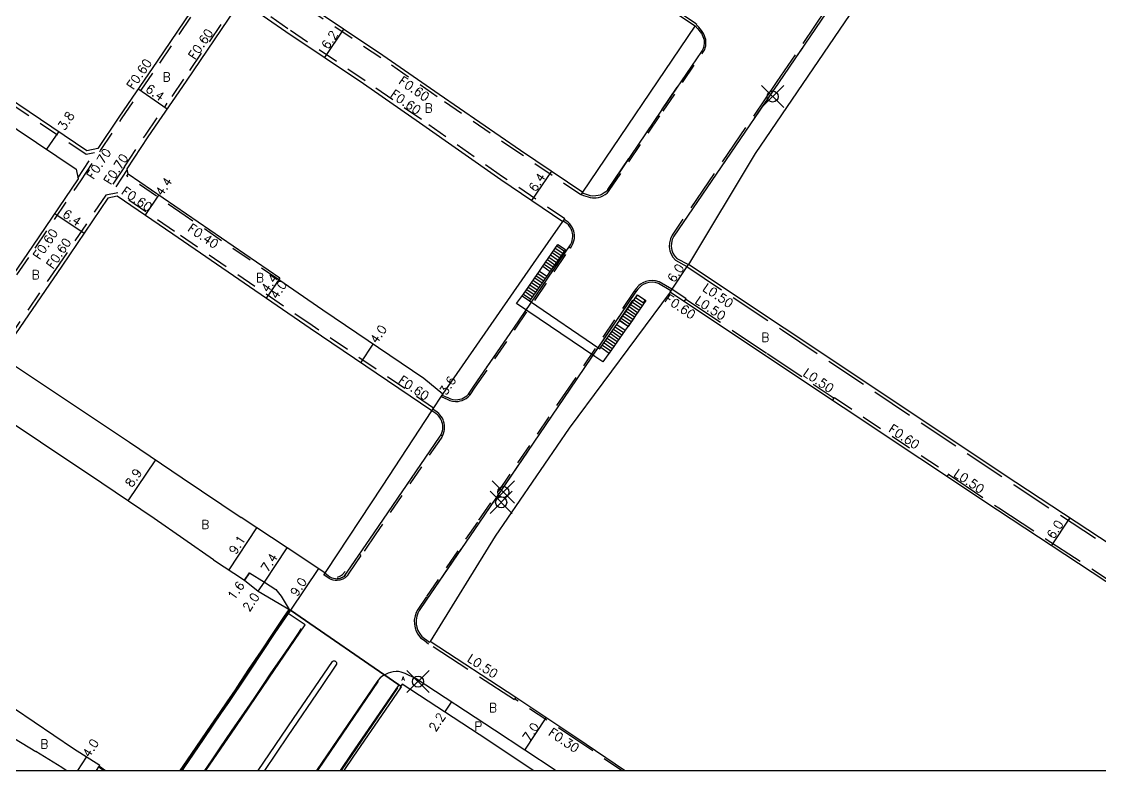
# Model space of a CAD drawing. Header units: metres. Extents: x -2400 to -1599, y -108600 to -108000.
# Drawn here: x -2118.4 to -1924, y -108600 to -108465.1 of the extents above; entities that cross this region are included whole.
import ezdxf

# ---------------------------------------------------------------- set-up
doc = ezdxf.new("R2010")
doc.units = ezdxf.units.M
doc.header["$LTSCALE"] = 2.5
doc.header["$PDMODE"] = 35
doc.header["$PDSIZE"] = 2
doc.linetypes.add('22320', pattern=[2.5, 1.5, -1])
doc.linetypes.add('22330', pattern=[4, 3, -1])
for name, color, linetype in [('2101000', 175, 'Continuous'), ('2203000', 1, 'Continuous'), ('2211000', 14, 'Continuous'), ('2211100', 7, 'Continuous'), ('2213000', 3, 'Continuous'), ('2226000', 10, 'Continuous'), ('2227000', 1, 'Continuous'), ('2227100', 7, 'Continuous'), ('2232000', 120, '22320'), ('2233000', 120, '22330'), ('6131000', 11, 'Continuous'), ('6132000', 60, '61320'), ('6165200', 90, '61300'), ('9107000', 4, 'Continuous'), ('9201100', 215, 'Continuous'), ('9201500', 222, 'Continuous'), ('9202100', 82, 'Continuous'), ('9202200', 82, 'Continuous'), ('9203500', 155, 'Continuous'), ('9301100', 1, 'Continuous'), ('999', 7, 'Continuous')]:
    doc.layers.add(name, color=color, linetype=linetype)
doc.styles.add('Dm_Anotation', font='txt.shx', dxfattribs={"bigfont": 'pscdm.shx'})
doc.linetypes.add('61300', pattern='A,2,-0.75,[1,dmdr.shx,S=0.15,R=0,X=0,Y=0],-0.75', length=3.5)
doc.linetypes.add('61320', pattern='A,0,[3,dmdr.shx,S=0.25,R=0,X=0,Y=0],1.5,[3,dmdr.shx,S=0.25,R=0,X=0,Y=0]', length=1.5)

msp = doc.modelspace()

# ---------------------------------------------------------------- linework, layer by layer
at = {"layer": '2101000'}
for points in [[(-1910.54, -108379.95), (-1912.58, -108380.67), (-1930.42, -108406.45), (-1959.7, -108449.81), (-1986.22, -108488.86), (-1998.22, -108508.83)], [(-2049.92, -108430.1), (-2053.83, -108427.42), (-2055.99, -108427.82), (-2060.72, -108434.66), (-2067.23, -108444.29), (-2074.61, -108454.95), (-2074.25, -108456.91), (-2067.25, -108461.77), (-2053.3, -108471.15), (-2043.16, -108478.14), (-2028.46, -108488.24), (-2017.27, -108495.8)], [(-1997.05, -108465.92), (-2011.72, -108456.14), (-2031.06, -108442.99)], [(-2084.19, -108457.8), (-2093.96, -108472.22), (-2100.86, -108482.29), (-2104.62, -108487.98), (-2106.58, -108488.38), (-2117.01, -108481.36), (-2132.66, -108470.79), (-2137.63, -108467.24), (-2137.98, -108467.73), (-2145.56, -108462.55), (-2145.22, -108462.05)], [(-2042.46, -108532.23), (-2045.91, -108529.4), (-2064.11, -108517.06), (-2072.03, -108511.63), (-2071.81, -108511.3), (-2088.64, -108499.76), (-2099.14, -108492.58), (-2099.33, -108491.6), (-2095.54, -108485.86), (-2088.67, -108475.82), (-2079.82, -108462.76), (-2077.36, -108462.3), (-2070.74, -108466.89), (-2056.79, -108476.27), (-2046.68, -108483.24), (-2032.04, -108493.54), (-2020.85, -108501.1)], [(-2017.27, -108495.8), (-1997.05, -108465.92)], [(-2139.81, -108470.3), (-2134.83, -108473.84), (-2119.14, -108484.53), (-2108.53, -108491.67), (-2108.19, -108493.43), (-2116.4, -108505.56), (-2126.76, -108520.67), (-2128.72, -108521.06), (-2139.15, -108514.21), (-2153.66, -108504.09), (-2161.68, -108498.95), (-2174.95, -108489.75)], [(-2104.45, -108599.38), (-2104.28, -108599.13), (-2108.98, -108596.12), (-2119.63, -108588.93), (-2122.02, -108587.1), (-2133.18, -108579.47), (-2139.78, -108574.99), (-2144, -108572.17), (-2156.97, -108563.28), (-2168.17, -108555.88), (-2181.87, -108546.39), (-2192.62, -108539.33), (-2200.78, -108533.9), (-2220.9, -108519.92), (-2235.48, -108510.1), (-2247.03, -108502.05), (-2250.52, -108499.95), (-2254.32, -108497.35), (-2263.96, -108490.79), (-2277.3, -108481.87), (-2282.28, -108478.18), (-2291.68, -108471.8)], [(-2044.48, -108535.21), (-2066.36, -108520.36), (-2091.13, -108503.39), (-2101.12, -108496.56), (-2102.79, -108496.87), (-2111.11, -108509.16), (-2121.67, -108524.57), (-2121.43, -108525.85), (-2098.92, -108540.85), (-2089.43, -108547.29), (-2078.79, -108554.46)], [(-2042.46, -108532.23), (-2026.16, -108508.7), (-2020.85, -108501.1)], [(-2253.46, -108504.24), (-2249.61, -108505.74), (-2238.05, -108513.79), (-2223.64, -108523.87), (-2195.46, -108543.44), (-2184.88, -108550.75), (-2171.32, -108560.39), (-2160.19, -108567.99), (-2147.23, -108576.87), (-2143.1, -108579.75), (-2142.65, -108579.21), (-2136.05, -108583.69), (-2131.06, -108587.1), (-2124.9, -108591.07), (-2115.8, -108596.58)], [(-1879.15, -108547.17), (-1881.03, -108550.12), (-1880.77, -108550.28), (-1882.82, -108553.49), (-1890.2, -108564.04), (-1897, -108573.99), (-1899.57, -108574.42), (-1906.74, -108569.09), (-1919.8, -108560.93), (-1939.28, -108548.13), (-1981.01, -108520.3), (-1998.22, -108508.83)], [(-2001.55, -108513.82), (-2019.75, -108538.34), (-2033.02, -108557.81), (-2044.77, -108576.77)], [(-1914.78, -108600), (-1913.86, -108598.63), (-1902.86, -108582.01), (-1903.38, -108579.06), (-1910.12, -108574.05), (-1923.04, -108565.98), (-1942.59, -108553.14), (-1984.34, -108525.29), (-2001.55, -108513.82)], [(-2083.79, -108562.06), (-2094.47, -108554.63), (-2103.89, -108548.23), (-2126.06, -108533.46), (-2133.65, -108528.23)], [(-2063.69, -108564.46), (-2063.48, -108564.15), (-2053.36, -108548.76), (-2044.48, -108535.21)], [(-2063.69, -108564.46), (-2067.68, -108561.77), (-2070.53, -108559.89), (-2078.79, -108554.46)], [(-2083.79, -108562.06), (-2078.22, -108565.73), (-2075.73, -108567.73), (-2069.93, -108571.11)], [(-2089.45, -108600), (-2089.01, -108599.35), (-2087.46, -108597.09), (-2085.65, -108594.44), (-2084, -108592.01), (-2082.38, -108589.64), (-2081.1, -108587.76), (-2079.62, -108585.6), (-2079.32, -108585.16), (-2077.17, -108581.93), (-2074.94, -108578.58), (-2072.83, -108575.42), (-2070.9, -108572.51), (-2069.93, -108571.11)], [(-2009.77, -108600), (-2018.34, -108594.16), (-2029.32, -108586.89), (-2044.77, -108576.77)], [(-2049.81, -108584.47), (-2050.06, -108584.82), (-2050.42, -108584.57), (-2053.3, -108588.77), (-2059.01, -108597.1), (-2060.99, -108600)], [(-2026.19, -108600), (-2034.38, -108594.57), (-2049.81, -108584.47)], [(-2110.34, -108600), (-2111.12, -108599.5), (-2115.8, -108596.58)], [(-2103.56, -108600), (-2104.45, -108599.38)]]:
    msp.add_lwpolyline(points, dxfattribs=at)
at = {"layer": '2203000'}
for points in [[(-2089.77, -108600), (-2089.23, -108599.21), (-2087.68, -108596.94), (-2085.87, -108594.29), (-2084.21, -108591.87), (-2082.6, -108589.5), (-2081.31, -108587.62), (-2079.84, -108585.45), (-2079.54, -108585.01), (-2077.39, -108581.78), (-2075.16, -108578.43), (-2073.05, -108575.28), (-2071.11, -108572.37), (-2070.14, -108570.98), (-2069.93, -108571.11), (-2070.9, -108572.51), (-2072.83, -108575.42), (-2074.94, -108578.58), (-2077.17, -108581.93), (-2079.32, -108585.16), (-2079.62, -108585.6), (-2081.1, -108587.76), (-2082.38, -108589.64), (-2084, -108592.01), (-2085.65, -108594.44), (-2087.46, -108597.09), (-2089.01, -108599.35), (-2089.45, -108600)], [(-2060.23, -108600), (-2058.49, -108597.45), (-2052.78, -108589.12), (-2049.91, -108584.92), (-2050.42, -108584.57), (-2053.3, -108588.77), (-2059.01, -108597.1), (-2060.99, -108600)], [(-2104.45, -108599.38), (-2104.34, -108599.22), (-2103.21, -108600)], [(-2103.56, -108600), (-2104.45, -108599.38)]]:
    msp.add_lwpolyline(points, dxfattribs=at)
at = {"layer": '2211000'}
msp.add_lwpolyline([(-2029.2, -108515.88), (-2027.96, -108514.18), (-2025.09, -108510.04), (-2024.59, -108509.32), (-2021.76, -108505.22), (-2020.39, -108506.17), (-2023.25, -108510.26), (-2023.74, -108510.95), (-2026.67, -108515.15), (-2026.85, -108515.41), (-2014.2, -108524.07), (-2013.99, -108523.77), (-2011.13, -108519.65), (-2010.61, -108518.9), (-2007.43, -108514.32), (-2005.9, -108515.36), (-2009.11, -108519.94), (-2009.63, -108520.68), (-2012.52, -108524.8), (-2012.75, -108525.13), (-2013.65, -108526.41), (-2015.09, -108525.43)], close=True, dxfattribs=at)
at = {"layer": '2211100'}
for points in [[(-2021.94, -108505.48), (-2020.56, -108506.42)], [(-2023.36, -108507.53), (-2022.01, -108508.48)], [(-2023.07, -108507.12), (-2021.71, -108508.05)], [(-2022.79, -108506.7), (-2021.42, -108507.64)], [(-2022.51, -108506.3), (-2021.14, -108507.24)], [(-2022.22, -108505.88), (-2020.84, -108506.81)], [(-2024.49, -108509.18), (-2023.17, -108510.14)], [(-2024.21, -108508.77), (-2022.88, -108509.72)], [(-2023.93, -108508.37), (-2022.58, -108509.29)], [(-2023.64, -108507.94), (-2022.29, -108508.89)], [(-2025.93, -108511.26), (-2024.59, -108512.17)], [(-2025.66, -108510.87), (-2024.31, -108511.77)], [(-2025.38, -108510.45), (-2024.03, -108511.37)], [(-2025.09, -108510.04), (-2023.74, -108510.95)], [(-2027.37, -108513.33), (-2026.03, -108514.23)], [(-2027.1, -108512.94), (-2025.74, -108513.82)], [(-2026.8, -108512.51), (-2025.47, -108513.44)], [(-2026.53, -108512.11), (-2025.17, -108513.01)], [(-2026.24, -108511.7), (-2024.87, -108512.58)], [(-2028.2, -108514.51), (-2026.85, -108515.41)], [(-2027.96, -108514.18), (-2026.62, -108515.08)], [(-2027.65, -108513.74), (-2026.32, -108514.65)], [(-2008.05, -108515.2), (-2006.52, -108516.25)], [(-2007.76, -108514.79), (-2006.24, -108515.84)], [(-2009.47, -108517.26), (-2007.96, -108518.3)], [(-2009.19, -108516.85), (-2007.67, -108517.89)], [(-2008.9, -108516.44), (-2007.39, -108517.48)], [(-2008.62, -108516.03), (-2007.1, -108517.07)], [(-2008.33, -108515.61), (-2006.81, -108516.66)], [(-2010.61, -108518.9), (-2009.11, -108519.94)], [(-2010.33, -108518.49), (-2008.83, -108519.54)], [(-2010.04, -108518.08), (-2008.54, -108519.12)], [(-2009.76, -108517.67), (-2008.25, -108518.71)], [(-2012, -108520.9), (-2010.52, -108521.94)], [(-2011.71, -108520.48), (-2010.23, -108521.53)], [(-2011.43, -108520.08), (-2009.94, -108521.12)], [(-2011.13, -108519.65), (-2009.63, -108520.68)], [(-2013.42, -108522.95), (-2011.95, -108523.98)], [(-2013.14, -108522.54), (-2011.66, -108523.58)], [(-2012.85, -108522.13), (-2011.37, -108523.16)], [(-2012.57, -108521.72), (-2011.09, -108522.75)], [(-2012.28, -108521.31), (-2010.8, -108522.35)], [(-2013.99, -108523.77), (-2012.52, -108524.8)], [(-2013.71, -108523.36), (-2012.24, -108524.39)]]:
    msp.add_lwpolyline(points, dxfattribs=at)
at = {"layer": '2213000'}
for points in [[(-1910.54, -108379.95), (-1912.11, -108378.54), (-1912.74, -108378.25), (-1913.38, -108378.11), (-1914.02, -108378.11), (-1914.66, -108378.24), (-1915.26, -108378.51), (-1915.76, -108378.87), (-1916.3, -108379.48), (-1918.54, -108382.82), (-1923.72, -108390.43), (-1933.35, -108404.6), (-1945.74, -108422.73), (-1956.24, -108438.2), (-1982.02, -108476.12), (-2000.84, -108503.73), (-2001.14, -108504.33), (-2001.3, -108504.98), (-2001.33, -108505.63), (-2001.23, -108506.27), (-2001.02, -108506.82), (-2000.73, -108507.31), (-2000.3, -108507.78), (-1998.22, -108508.83)], [(-1997.05, -108465.92), (-1997, -108465.84), (-1996.57, -108466.37), (-1996.36, -108466.62), (-1996.12, -108466.91), (-1995.89, -108467.21), (-1995.74, -108467.47), (-1995.62, -108467.75), (-1995.51, -108468.08), (-1995.43, -108468.37), (-1995.4, -108468.65), (-1995.4, -108469.04), (-1995.44, -108469.41), (-1995.52, -108469.73), (-1995.6, -108469.96), (-1995.77, -108470.31), (-1995.89, -108470.48), (-2003.06, -108481.06), (-2012.86, -108495.49), (-2013.1, -108495.74), (-2013.4, -108495.95), (-2013.78, -108496.18), (-2014.15, -108496.34), (-2014.51, -108496.43), (-2014.89, -108496.49), (-2015.49, -108496.51), (-2015.88, -108496.45), (-2016.21, -108496.36), (-2016.57, -108496.24), (-2016.96, -108496.12), (-2017.38, -108495.97), (-2017.27, -108495.8)], [(-2042.46, -108532.23), (-2042.58, -108532.4), (-2041.94, -108532.68), (-2041.57, -108532.84), (-2041.1, -108533.04), (-2040.68, -108533.15), (-2040.17, -108533.22), (-2039.77, -108533.2), (-2039.44, -108533.13), (-2039.07, -108533.04), (-2038.77, -108532.9), (-2038.45, -108532.72), (-2038.09, -108532.45), (-2037.84, -108532.19), (-2036.89, -108530.8), (-2029.69, -108520.32), (-2019.5, -108505.32), (-2019.38, -108505.09), (-2019.26, -108504.81), (-2019.16, -108504.5), (-2019.09, -108504.14), (-2019.07, -108503.8), (-2019.07, -108503.51), (-2019.1, -108503.21), (-2019.17, -108502.95), (-2019.26, -108502.65), (-2019.34, -108502.49), (-2019.44, -108502.28), (-2019.59, -108502.04), (-2019.83, -108501.73), (-2020.12, -108501.44), (-2020.8, -108501.02), (-2020.85, -108501.1)], [(-2001.55, -108513.82), (-2001.41, -108513.61), (-2003.65, -108512.26), (-2004.23, -108512.1), (-2004.78, -108512.05), (-2005.31, -108512.09), (-2005.82, -108512.22), (-2006.3, -108512.42), (-2006.67, -108512.65), (-2007.03, -108512.99), (-2007.33, -108513.29), (-2007.75, -108513.85), (-2019.6, -108531.31), (-2036, -108555.44), (-2045.45, -108569.31), (-2046.71, -108571.16), (-2046.99, -108571.69), (-2047.17, -108572.22), (-2047.29, -108572.94), (-2047.28, -108573.64), (-2047.17, -108574.21), (-2046.97, -108574.78), (-2046.7, -108575.29), (-2046.24, -108575.86), (-2044.85, -108576.89), (-2044.77, -108576.77)], [(-2063.69, -108564.46), (-2063.14, -108564.9), (-2062.8, -108565.12), (-2062.48, -108565.28), (-2062.14, -108565.38), (-2061.82, -108565.44), (-2061.5, -108565.47), (-2061.09, -108565.42), (-2060.61, -108565.26), (-2060.27, -108565.06), (-2059.98, -108564.72), (-2059.68, -108564.3), (-2054.83, -108557.18), (-2043.07, -108539.94), (-2042.95, -108539.75), (-2042.82, -108539.56), (-2042.65, -108539.19), (-2042.55, -108538.82), (-2042.49, -108538.51), (-2042.48, -108538.36), (-2042.48, -108538.2), (-2042.49, -108537.8), (-2042.54, -108537.51), (-2042.65, -108537.17), (-2042.73, -108536.97), (-2042.84, -108536.71), (-2043.02, -108536.4), (-2043.24, -108536.14), (-2043.45, -108535.93), (-2043.72, -108535.7), (-2044.48, -108535.21)], [(-2085.15, -108600), (-2079.78, -108592.16), (-2073.79, -108583.36), (-2067.28, -108573.76), (-2070.36, -108571.71)], [(-2047.28, -108583.49), (-2049.25, -108582.54), (-2049.99, -108582.28), (-2050.47, -108582.19), (-2050.91, -108582.19), (-2051.43, -108582.26), (-2051.92, -108582.37), (-2052.34, -108582.5), (-2052.68, -108582.66), (-2053.28, -108582.97), (-2053.76, -108583.3), (-2054.2, -108583.8), (-2059.6, -108591.74), (-2065.23, -108600)], [(-2022.21, -108600), (-2022.25, -108599.98), (-2033.17, -108592.74), (-2047.28, -108583.49)]]:
    msp.add_lwpolyline(points, dxfattribs=at)
at = {"layer": '2226000'}
msp.add_lwpolyline([(-2075.74, -108600), (-2073.69, -108596.99), (-2069.37, -108590.66), (-2062.35, -108580.36), (-2062.27, -108580.31), (-2062.19, -108580.27), (-2062.09, -108580.25), (-2061.97, -108580.26), (-2061.88, -108580.29), (-2061.79, -108580.33), (-2061.72, -108580.4), (-2061.67, -108580.47), (-2061.62, -108580.58), (-2061.6, -108580.68), (-2061.61, -108580.77), (-2061.62, -108580.84), (-2064.31, -108584.85), (-2070.39, -108593.78), (-2074.62, -108600)], dxfattribs=at)
at = {"layer": '2227000'}
for points in [[(-1977.72, -108469.79), (-1978.89, -108471.52)], [(-1982.02, -108476.12), (-1986.38, -108482.51)], [(-2003, -108480.98), (-2000.25, -108476.92)], [(-1988.97, -108486.31), (-2000.84, -108503.73)], [(-2012.76, -108495.35), (-2008.97, -108489.76)], [(-2022.95, -108510.41), (-2019.5, -108505.32)], [(-2007.75, -108513.85), (-2015.86, -108525.8)], [(-2029.69, -108520.32), (-2026.64, -108515.83)], [(-2034.53, -108527.36), (-2032.94, -108525.05)], [(-2019.6, -108531.31), (-2023.8, -108537.49)], [(-2027.19, -108542.47), (-2036, -108555.44)], [(-2050.32, -108550.58), (-2047.95, -108547.09)], [(-2039.21, -108560.16), (-2045.45, -108569.31)], [(-2059.98, -108564.72), (-2060.27, -108565.06), (-2060.61, -108565.26), (-2061.09, -108565.42), (-2061.5, -108565.47)]]:
    msp.add_lwpolyline(points, dxfattribs=at)
at = {"layer": '2227100'}
for p in [(-1983.08, -108478.59, 5.3), (-2031.59, -108549.84, 4.76), (-2031.96, -108551.71, 4.69), (-2046.94, -108583.99, 4.79)]:
    msp.add_point(p, dxfattribs=at)
at = {"layer": '2232000'}
for points in [[(-2104.11, -108488.31), (-2100.36, -108482.62), (-2093.47, -108472.56), (-2083.36, -108457.64)], [(-2017.27, -108495.8), (-2017.61, -108496.29), (-2028.8, -108488.73), (-2043.5, -108478.63), (-2053.64, -108471.64), (-2067.58, -108462.26), (-2074.79, -108457.27)], [(-2078.98, -108460.45), (-2089.17, -108475.48), (-2092.1, -108479.77)], [(-2020.85, -108501.1), (-2020.52, -108500.6), (-2031.7, -108493.05), (-2046.33, -108482.75), (-2056.45, -108475.77), (-2070.4, -108466.39), (-2078.98, -108460.45)], [(-2105.22, -108488.72), (-2106.7, -108489.01), (-2117.34, -108481.86), (-2133, -108471.28), (-2137.98, -108467.73), (-2137.63, -108467.24)], [(-2012.76, -108495.35), (-2012.5, -108495.53), (-2002.79, -108481.25), (-1995.63, -108470.66), (-1995.89, -108470.48)], [(-2099.83, -108491.27), (-2096.04, -108485.52), (-2092.1, -108479.77)], [(-2108.22, -108493.29), (-2105.22, -108488.72)], [(-2107.69, -108493.76), (-2104.11, -108488.31)], [(-2099.31, -108491.74), (-2102.19, -108496.15)], [(-2126.76, -108520.67), (-2126.27, -108521.01), (-2115.9, -108505.9), (-2107.69, -108493.76)], [(-2072.03, -108511.63), (-2088.87, -108500.09), (-2099.37, -108492.91), (-2099.14, -108492.58)], [(-2044.48, -108535.21), (-2044.14, -108534.71), (-2066.02, -108519.87), (-2090.79, -108502.9), (-2100.99, -108495.92), (-2103.15, -108496.33)], [(-2103.15, -108496.33), (-2111.6, -108508.82), (-2122.17, -108524.23), (-2121.67, -108524.57)], [(-2037.83, -108532.18), (-2037.57, -108532.35), (-2036.64, -108530.97), (-2029.44, -108520.5), (-2019.5, -108505.88), (-2019.76, -108505.71)], [(-1998.99, -108515.53), (-1998.65, -108515.03), (-2001.22, -108513.32), (-2001.55, -108513.82)], [(-2007.75, -108513.85), (-2008.02, -108513.67), (-2019.87, -108531.13), (-2036.26, -108555.26), (-2045.49, -108568.8), (-2045.23, -108568.98)], [(-1972.27, -108533.34), (-1971.94, -108532.84), (-1951.36, -108546.56), (-1951.7, -108547.06)], [(-2042.82, -108539.56), (-2042.54, -108539.74), (-2042.67, -108539.93), (-2042.8, -108540.12), (-2054.56, -108557.37), (-2057.24, -108561.3), (-2057.51, -108561.11)], [(-2010.3, -108600), (-2018.51, -108594.41), (-2029.48, -108587.14), (-2029.32, -108586.89)]]:
    msp.add_lwpolyline(points, dxfattribs=at)
at = {"layer": '2232000', "flags": 128}
msp.add_lwpolyline([(-2099.83, -108491.27), (-2103.15, -108496.33)], dxfattribs=at)
at = {"layer": '2233000'}
for points in [[(-1910.29, -108379.68), (-1911.91, -108378.22), (-1912.62, -108377.9), (-1913.34, -108377.74), (-1914.06, -108377.74), (-1914.77, -108377.89), (-1915.44, -108378.18), (-1916.01, -108378.59), (-1916.6, -108379.26), (-1918.85, -108382.61), (-1924.03, -108390.23), (-1933.66, -108404.4), (-1946.05, -108422.52), (-1956.55, -108437.99), (-1982.32, -108475.91), (-2001.16, -108503.54), (-2001.49, -108504.21), (-2001.67, -108504.93), (-2001.7, -108505.66), (-2001.58, -108506.37), (-2001.36, -108506.98), (-2001.03, -108507.53), (-2000.55, -108508.07), (-1998.5, -108509.24)], [(-2030.78, -108442.58), (-2011.44, -108455.73), (-1996.77, -108465.5), (-1996.83, -108465.59)], [(-1995.63, -108470.66), (-1995.5, -108470.48), (-1995.3, -108470.09), (-1995.21, -108469.82), (-1995.12, -108469.47), (-1995.08, -108469.05), (-1995.08, -108468.63), (-1995.12, -108468.31), (-1995.2, -108467.99), (-1995.32, -108467.63), (-1995.45, -108467.33), (-1995.62, -108467.03), (-1995.88, -108466.7), (-1996.15, -108466.38), (-1996.37, -108466.12), (-1996.83, -108465.59)], [(-2017.57, -108496.23), (-2017.13, -108496.39), (-2016.72, -108496.52), (-2016.32, -108496.66), (-2015.94, -108496.77), (-2015.5, -108496.83), (-2014.86, -108496.81), (-2014.45, -108496.75), (-2014.04, -108496.65), (-2013.64, -108496.47), (-2013.22, -108496.22), (-2012.89, -108495.99), (-2012.61, -108495.69), (-2012.5, -108495.53)], [(-2019.5, -108505.88), (-2019.23, -108505.48), (-2019.1, -108505.22), (-2018.97, -108504.92), (-2018.86, -108504.57), (-2018.78, -108504.18), (-2018.76, -108503.81), (-2018.76, -108503.49), (-2018.8, -108503.16), (-2018.87, -108502.86), (-2018.97, -108502.54), (-2019.06, -108502.36), (-2019.17, -108502.13), (-2019.34, -108501.86), (-2019.6, -108501.52), (-2019.92, -108501.21), (-2020.63, -108500.76)], [(-1998.5, -108509.24), (-1981.29, -108520.71), (-1939.56, -108548.55), (-1920.07, -108561.35), (-1907.02, -108569.5), (-1899.86, -108574.82), (-1899.57, -108574.42)], [(-2001.22, -108513.32), (-2001.22, -108513.32), (-2003.52, -108511.97), (-2004.18, -108511.78), (-2004.78, -108511.73), (-2005.37, -108511.78), (-2005.93, -108511.92), (-2006.45, -108512.14), (-2006.85, -108512.39), (-2007.17, -108512.65), (-2007.66, -108513.19), (-2008.02, -108513.67)], [(-1998.71, -108515.11), (-1984.06, -108524.87), (-1972, -108532.92)], [(-2042.58, -108532.4), (-2042.75, -108532.66), (-2042.09, -108532.95), (-2041.7, -108533.11), (-2041.2, -108533.33), (-2040.74, -108533.45), (-2040.18, -108533.53), (-2039.73, -108533.51), (-2039.36, -108533.43), (-2038.97, -108533.33), (-2038.63, -108533.18), (-2038.28, -108532.98), (-2037.89, -108532.69), (-2037.57, -108532.35)], [(-2042.54, -108539.74), (-2042.34, -108539.3), (-2042.23, -108538.89), (-2042.16, -108538.55), (-2042.15, -108538.37), (-2042.15, -108538.2), (-2042.17, -108537.77), (-2042.22, -108537.44), (-2042.34, -108537.06), (-2042.42, -108536.85), (-2042.55, -108536.56), (-2042.75, -108536.21), (-2042.99, -108535.92), (-2043.22, -108535.69), (-2043.52, -108535.44), (-2044.28, -108534.91)], [(-1951.42, -108546.65), (-1942.32, -108552.72), (-1922.77, -108565.56), (-1909.84, -108573.64), (-1905.55, -108576.82), (-1905.85, -108577.22)], [(-2057.24, -108561.3), (-2059.41, -108564.49), (-2059.72, -108564.92), (-2060.05, -108565.32), (-2060.48, -108565.57), (-2061, -108565.74), (-2061.51, -108565.8), (-2061.87, -108565.77), (-2062.22, -108565.7), (-2062.6, -108565.59), (-2062.97, -108565.41), (-2063.32, -108565.17), (-2063.89, -108564.77), (-2063.69, -108564.46)], [(-2045.49, -108568.8), (-2046.98, -108570.99), (-2047.28, -108571.56), (-2047.48, -108572.14), (-2047.61, -108572.92), (-2047.6, -108573.67), (-2047.48, -108574.29), (-2047.26, -108574.91), (-2046.96, -108575.46), (-2046.47, -108576.09), (-2045.86, -108576.56), (-2045.04, -108577.19)], [(-2029.48, -108587.14), (-2029.59, -108587.31), (-2045.04, -108577.19)]]:
    msp.add_lwpolyline(points, dxfattribs=at)
at = {"layer": '6131000'}
for points in [[(-2008.29, -108515.29), (-2009.58, -108517.2)], [(-2009.58, -108517.2), (-2010.73, -108518.86), (-2009.05, -108520.04), (-2007.91, -108518.32)], [(-2089.56, -108600), (-2088.6, -108598.57), (-2086.81, -108595.95), (-2085.11, -108593.4), (-2082.92, -108590.22), (-2080.56, -108586.71), (-2077.89, -108582.84), (-2075.7, -108579.54), (-2073.47, -108576.22), (-2070.25, -108571.37)], [(-2060.75, -108600), (-2050.57, -108585.11)]]:
    msp.add_lwpolyline(points, dxfattribs=at)
at = {"layer": '6132000'}
msp.add_lwpolyline([(-2077.28, -108564.43), (-2074.59, -108566.08), (-2072.55, -108567.4), (-2071.57, -108568.61), (-2070.14, -108570.98)], dxfattribs=at)
at = {"layer": '6165200'}
for points in [[(-2007.69, -108514.77), (-2007.41, -108514.35)], [(-2006.11, -108515.34), (-2006.33, -108515.66)], [(-2061.45, -108565.18), (-2060.91, -108564.93), (-2060.55, -108564.72), (-2060.07, -108564.17)], [(-2085.32, -108600), (-2084.14, -108598.28), (-2082.69, -108596.11), (-2081.43, -108594.26), (-2079.9, -108591.98), (-2078.22, -108589.58), (-2076.47, -108587.03), (-2074.87, -108584.67), (-2073.37, -108582.41), (-2071.81, -108580.17), (-2070.23, -108577.85), (-2068.62, -108575.46), (-2067.91, -108574.41)], [(-2054.11, -108583.91), (-2062.77, -108596.64), (-2065.06, -108600)], [(-2050.15, -108585.05), (-2049.79, -108584.57)]]:
    msp.add_lwpolyline(points, dxfattribs=at)
at = {"layer": '9107000'}
for points in [[(-1910.54, -108379.95), (-1912.11, -108378.54), (-1912.74, -108378.25), (-1913.38, -108378.11), (-1914.02, -108378.11), (-1914.66, -108378.24), (-1915.26, -108378.51), (-1915.76, -108378.87), (-1916.3, -108379.48), (-1918.54, -108382.82), (-1923.72, -108390.43), (-1933.35, -108404.6), (-1945.74, -108422.73), (-1956.24, -108438.2), (-1982.02, -108476.12), (-2000.84, -108503.73), (-2001.14, -108504.33), (-2001.3, -108504.98), (-2001.33, -108505.63), (-2001.23, -108506.27), (-2001.02, -108506.82), (-2000.73, -108507.31), (-2000.3, -108507.78), (-1998.22, -108508.83)], [(-1997.05, -108465.92), (-1997, -108465.84), (-1996.57, -108466.37), (-1996.36, -108466.62), (-1996.12, -108466.91), (-1995.89, -108467.21), (-1995.74, -108467.47), (-1995.62, -108467.75), (-1995.51, -108468.08), (-1995.43, -108468.37), (-1995.4, -108468.65), (-1995.4, -108469.04), (-1995.44, -108469.41), (-1995.52, -108469.73), (-1995.6, -108469.96), (-1995.77, -108470.31), (-1995.89, -108470.48), (-2003.06, -108481.06), (-2012.86, -108495.49), (-2013.1, -108495.74), (-2013.4, -108495.95), (-2013.78, -108496.18), (-2014.15, -108496.34), (-2014.51, -108496.43), (-2014.89, -108496.49), (-2015.49, -108496.51), (-2015.88, -108496.45), (-2016.21, -108496.36), (-2016.57, -108496.24), (-2016.96, -108496.12), (-2017.38, -108495.97), (-2017.27, -108495.8)], [(-2042.46, -108532.23), (-2042.58, -108532.4), (-2041.94, -108532.68), (-2041.57, -108532.84), (-2041.1, -108533.04), (-2040.68, -108533.15), (-2040.17, -108533.22), (-2039.77, -108533.2), (-2039.44, -108533.13), (-2039.07, -108533.04), (-2038.77, -108532.9), (-2038.45, -108532.72), (-2038.09, -108532.45), (-2037.84, -108532.19), (-2036.89, -108530.8), (-2029.69, -108520.32), (-2019.5, -108505.32), (-2019.38, -108505.09), (-2019.26, -108504.81), (-2019.16, -108504.5), (-2019.09, -108504.14), (-2019.07, -108503.8), (-2019.07, -108503.51), (-2019.1, -108503.21), (-2019.17, -108502.95), (-2019.26, -108502.65), (-2019.34, -108502.49), (-2019.44, -108502.28), (-2019.59, -108502.04), (-2019.83, -108501.73), (-2020.12, -108501.44), (-2020.8, -108501.02), (-2020.85, -108501.1)], [(-2001.55, -108513.82), (-2001.41, -108513.61), (-2003.65, -108512.26), (-2004.23, -108512.1), (-2004.78, -108512.05), (-2005.31, -108512.09), (-2005.82, -108512.22), (-2006.3, -108512.42), (-2006.67, -108512.65), (-2007.03, -108512.99), (-2007.33, -108513.29), (-2007.75, -108513.85), (-2019.6, -108531.31), (-2036, -108555.44), (-2045.45, -108569.31), (-2046.71, -108571.16), (-2046.99, -108571.69), (-2047.17, -108572.22), (-2047.29, -108572.94), (-2047.28, -108573.64), (-2047.17, -108574.21), (-2046.97, -108574.78), (-2046.7, -108575.29), (-2046.24, -108575.86), (-2044.85, -108576.89), (-2044.77, -108576.77)], [(-2063.69, -108564.46), (-2063.14, -108564.9), (-2062.8, -108565.12), (-2062.48, -108565.28), (-2062.14, -108565.38), (-2061.82, -108565.44), (-2061.5, -108565.47), (-2061.09, -108565.42), (-2060.61, -108565.26), (-2060.27, -108565.06), (-2059.98, -108564.72), (-2059.68, -108564.3), (-2054.83, -108557.18), (-2043.07, -108539.94), (-2042.95, -108539.75), (-2042.82, -108539.56), (-2042.65, -108539.19), (-2042.55, -108538.82), (-2042.49, -108538.51), (-2042.48, -108538.36), (-2042.48, -108538.2), (-2042.49, -108537.8), (-2042.54, -108537.51), (-2042.65, -108537.17), (-2042.73, -108536.97), (-2042.84, -108536.71), (-2043.02, -108536.4), (-2043.24, -108536.14), (-2043.45, -108535.93), (-2043.72, -108535.7), (-2044.48, -108535.21)], [(-2077.28, -108564.43), (-2078.22, -108565.73)], [(-2085.15, -108600), (-2079.78, -108592.16), (-2073.79, -108583.36), (-2067.28, -108573.76), (-2070.36, -108571.71)], [(-2047.28, -108583.49), (-2049.25, -108582.54), (-2049.99, -108582.28), (-2050.47, -108582.19), (-2050.91, -108582.19), (-2051.43, -108582.26), (-2051.92, -108582.37), (-2052.34, -108582.5), (-2052.68, -108582.66), (-2053.28, -108582.97), (-2053.76, -108583.3), (-2054.2, -108583.8), (-2059.6, -108591.74), (-2065.23, -108600)], [(-2046.72, -108583.97), (-2047.1, -108583.72)]]:
    msp.add_lwpolyline(points, dxfattribs=at)
at = {"layer": '9201100'}
for points in [[(-2063.76, -108471.58), (-2060.3, -108466.43)], [(-2092.11, -108480.84), (-2097.39, -108477.22)], [(-2111.71, -108484.92), (-2113.84, -108488.09)], [(-2026.45, -108497.32), (-2022.87, -108492.02)], [(-2096.09, -108500), (-2093.61, -108496.36)], [(-2112.39, -108499.64), (-2107.09, -108503.23)], [(-2001.55, -108513.82), (-1998.22, -108508.83)], [(-2071.81, -108511.3), (-2074.29, -108514.93)], [(-2072.03, -108511.63), (-2074.29, -108514.93)], [(-2057.26, -108526.54), (-2055.01, -108523.23)], [(-2044.48, -108535.21), (-2042.46, -108532.23)], [(-2099.18, -108551.43), (-2094.18, -108544.07)], [(-1932.82, -108559.56), (-1929.52, -108554.55)], [(-1929.54, -108554.53), (-1929.82, -108554.95)], [(-2076.01, -108556.29), (-2081.01, -108563.89)], [(-2074.59, -108566.08), (-2070.53, -108559.89)], [(-2064.89, -108563.65), (-2069.93, -108571.11)], [(-2078.22, -108565.73), (-2077.28, -108564.43)], [(-2075.73, -108567.73), (-2074.59, -108566.08)], [(-2042.09, -108589.52), (-2040.89, -108587.68)], [(-2027.71, -108596.36), (-2023.84, -108590.52)], [(-2108.23, -108600), (-2106.68, -108597.59)]]:
    msp.add_lwpolyline(points, dxfattribs=at)
at = {"layer": '9202200'}
msp.add_lwpolyline([(-2050.42, -108584.57), (-2069.93, -108571.11)], dxfattribs=at)
at = {"layer": '9301100'}
for points in [[(-2089.45, -108600), (-2089.01, -108599.35), (-2087.46, -108597.09), (-2085.65, -108594.44), (-2084, -108592.01), (-2082.38, -108589.64), (-2081.1, -108587.76), (-2079.32, -108585.16), (-2077.17, -108581.93), (-2074.94, -108578.58), (-2072.83, -108575.42), (-2070.9, -108572.51), (-2069.93, -108571.11), (-2050.42, -108584.57), (-2053.3, -108588.77), (-2059.01, -108597.1), (-2060.99, -108600)], [(-2104.88, -108600), (-2104.45, -108599.38), (-2103.56, -108600)]]:
    msp.add_lwpolyline(points, dxfattribs=at)
at = {"layer": '999'}
msp.add_lwpolyline([(-2400, -108600), (-1600, -108600), (-1600, -108000), (-2400, -108000)], close=True, dxfattribs=at)

# ---------------------------------------------------------------- texts
at = {"layer": '9201500', "style": 'Dm_Anotation'}
for s, rotation, p in [('6.2', 56.0775, (-2063.16, -108470.23)), ('6.4', 325.6019, (-2096.18, -108477.55)), ('3.8', 56.0671, (-2110.62, -108484.83)), ('4.4', 55.6281, (-2093.05, -108496.67)), ('6.4', 55.9522, (-2025.8, -108495.92)), ('6.4', 325.9042, (-2111.13, -108500.1)), ('6.0', 56.3291, (-2000.81, -108512.26)), ('4.4', 55.58, (-2074, -108514.06)), ('4.0', 55.58, (-2072.38, -108515.25)), ('4.0', 55.852, (-2054.39, -108523.28)), ('3.6', 55.852, (-2041.9, -108532.51)), ('8.9', 55.8269, (-2098.48, -108549.14)), ('6.0', 56.6937, (-1932.48, -108558.46)), ('9.1', 56.6694, (-2079.8, -108561.23)), ('7.4', 56.6694, (-2074.02, -108564.42)), ('9.0', 55.9964, (-2068.76, -108568.8)), ('1.6', 53.9772, (-2080.09, -108569.45)), ('2.0', 55.5187, (-2077.35, -108571.51)), ('2.2', 56.776, (-2043.79, -108593.15)), ('7.0', 56.4701, (-2026.89, -108594.94)), ('4.0', 57.3645, (-2106.17, -108597.85))]:
    msp.add_text(s, height=1.6, rotation=rotation, dxfattribs=at).set_placement(p)
at = {"layer": '9202100', "style": 'Dm_Anotation'}
for s, height, p in [('B', 1.6, (-2092.96, -108475.86)), ('B', 1.6, (-2045.76, -108481.46)), ('B', 1.6, (-2116.55, -108511.49)), ('B', 1.6, (-2076.12, -108512.03)), ('B', 1.6, (-1985.11, -108522.77)), ('B', 1.6, (-2086, -108556.5)), ('A', 0.75, (-2049.92, -108583.82, 4.35)), ('B', 1.6, (-2034.14, -108589.5)), ('P', 1.6, (-2036.78, -108592.85)), ('B', 1.6, (-2114.96, -108596.05))]:
    msp.add_text(s, height=height, dxfattribs=at).set_placement(p)
at = {"layer": '9203500', "style": 'Dm_Anotation'}
for s, rotation, p in [('F0.60', 55.8709, (-2087.12, -108472.07)), ('F0.60', 55.6019, (-2098.21, -108477.47)), ('F0.60', 325.4223, (-2050.58, -108476.14)), ('F0.60', 325.4223, (-2052.09, -108478.53)), ('F0.70', 56.7536, (-2105.4, -108493.65)), ('F0.70', 56.8106, (-2102.33, -108494.63)), ('F0.60', 325.6281, (-2100.53, -108496.04)), ('F0.40', 325.58, (-2088.58, -108502.69)), ('F0.60', 55.9042, (-2115.08, -108508.1)), ('F0.60', 55.5631, (-2112.72, -108509.77)), ('L0.50', 326.3291, (-1995.81, -108513.45)), ('F0.60', 326.3291, (-2002.66, -108515.45)), ('L0.50', 326.3291, (-1997.18, -108515.71)), ('F0.60', 325.852, (-2050.65, -108530.05)), ('L0.50', 326.3291, (-1977.71, -108528.77)), ('F0.60', 326.2935, (-1962.33, -108538.87)), ('L0.50', 326.2935, (-1950.59, -108546.9)), ('L0.50', 326.776, (-2038.23, -108580.22)), ('F0.30', 326.4701, (-2023.62, -108593.56))]:
    msp.add_text(s, height=1.6, rotation=rotation, dxfattribs=at).set_placement(p)

doc.saveas('drawing.dxf')
